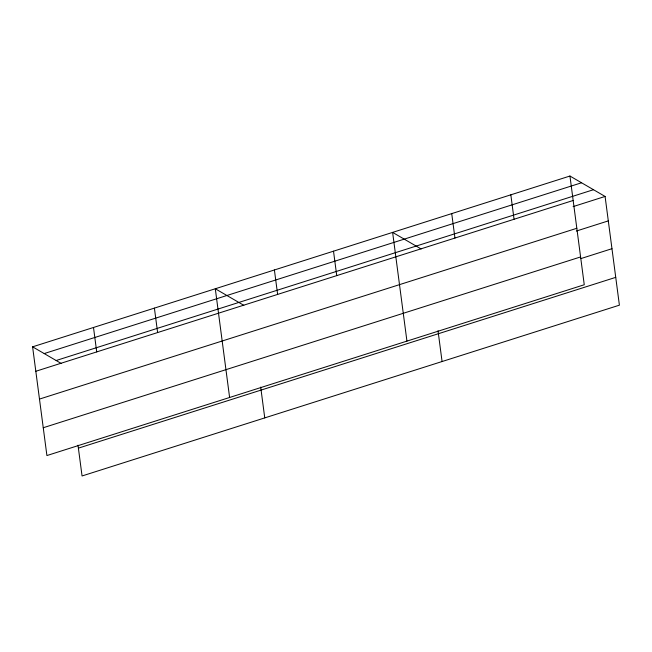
<?xml version="1.0" encoding="UTF-8"?>
<svg xmlns="http://www.w3.org/2000/svg" width="652" height="652" viewBox="0 0 652 652"><rect width="100%" height="100%" fill="white"/><g stroke="black" fill="none" stroke-linecap="round" stroke-linejoin="round"><path stroke-width="0.98" d="M569.946 176.032L584.257 284.753L46.911 455.552L32.6 346.831L569.946 176.032L605.089 196.448L619.4 305.169L82.054 475.968L78.004 445.194M44.197 353.571L581.543 182.772M56.145 360.515L593.491 189.708M35.819 371.273L573.165 200.474M573.108 206.611L605.089 196.448M39.479 399.081L576.824 228.281M576.327 231.052L608.308 220.889M43.252 427.736L580.598 256.937M580.956 258.559L611.967 248.697M78.395 448.152L615.741 277.353M421.135 248.966L392.618 232.397L406.938 341.118M243.815 305.323L215.299 288.763L229.61 397.484M32.6 346.831L61.117 363.4M510.834 194.818L514.053 219.259M451.73 213.612L454.949 238.045M438.022 330.751L442.072 361.534M333.514 251.183L336.734 275.625M274.402 269.969L277.622 294.411M260.702 387.117L264.753 417.899M154.402 308.119L157.613 332.561M93.497 327.475L96.716 351.917"/></g></svg>
